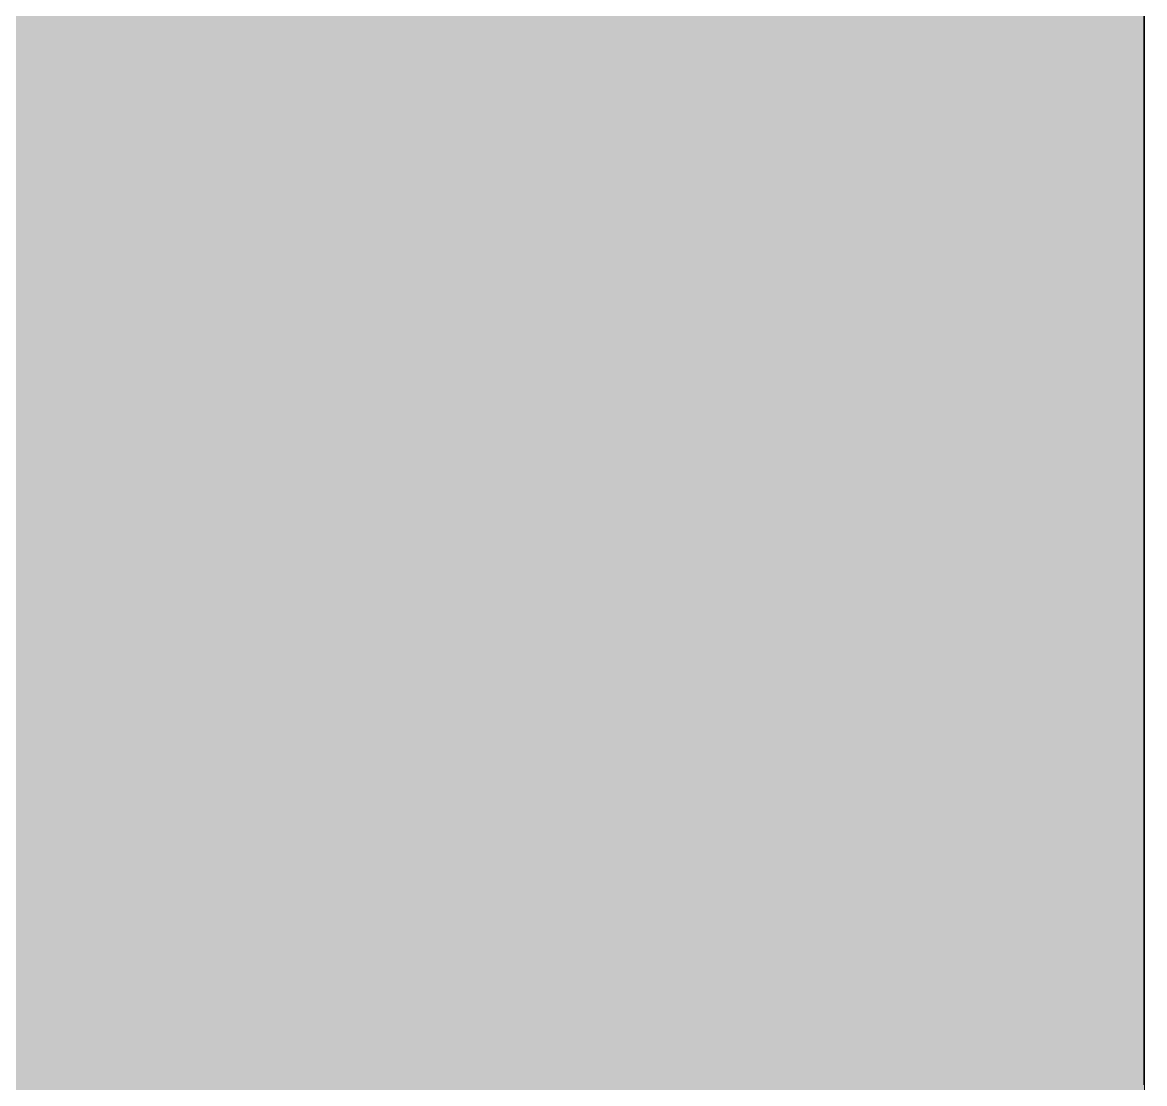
# Model space of a CAD drawing. Header units: millimetres. Extents: x -3817 to 677485, y -22715 to 103890.
# Drawn here: x -318.7 to -305.47, y -19599.58 to -19587.06 of the extents above; entities that cross this region are included whole.
import ezdxf

# ---------------------------------------------------------------- set-up
doc = ezdxf.new("R2010")
doc.units = ezdxf.units.MM
doc.layers.add('PDF _Геометрия', color=7, linetype='Continuous', true_color=0x1d1d1d)
doc.layers.add('PDF _Сплошная заливка', color=7, linetype='Continuous', true_color=0xffffff)

msp = doc.modelspace()

# ---------------------------------------------------------------- hatches: boundary and pattern name
at = {"layer": 'PDF _Сплошная заливка', "transparency": 33554559}
h = msp.add_hatch(color=256, dxfattribs=at)
h.paths.add_polyline_path([(-345.78, -19602.534), (-305.467, -19602.534), (-305.467, -19522.144), (-321.34, -19522.144), (-321.411, -19521.642), (-332.749, -19521.642), (-332.749, -19522.144), (-348.772, -19522.144), (-348.772, -19563.087), (-349.087, -19563.087), (-349.087, -19599.769), (-345.78, -19599.776), (-345.78, -19601.864)], flags=0)
h.paths.add_polyline_path([(-332.355, -19520.405), (-321.34, -19520.405), (-321.411, -19520.254), (-332.749, -19520.254), (-332.749, -19520.405), (-332.434, -19520.405)], flags=0)

# ---------------------------------------------------------------- linework, layer by layer
at = {"layer": 'PDF _Геометрия', "color": 253, "lineweight": 9, "true_color": 0xaaaaaa}
msp.add_lwpolyline([(-349.087, -19563.087), (-349.087, -19599.769), (-345.78, -19599.769), (-345.78, -19602.534), (-318.064, -19602.534), (-305.467, -19602.534), (-305.467, -19522.144), (-321.34, -19522.144), (-321.34, -19521.642)], dxfattribs=at)
at = {"layer": 'PDF _Геометрия', "color": 7, "lineweight": 9}
for points in [[(-305.474, -19586.831), (-305.474, -19588), (-305.474, -19589.045), (-305.474, -19589.275), (-305.474, -19589.488), (-305.474, -19589.691), (-305.474, -19589.886), (-305.474, -19590.079), (-305.474, -19590.273), (-305.474, -19590.474), (-305.474, -19590.685), (-305.474, -19590.911), (-305.474, -19591.156), (-305.474, -19591.425), (-305.474, -19591.665), (-305.474, -19591.893), (-305.474, -19592.112), (-305.474, -19592.324), (-305.474, -19592.531), (-305.474, -19592.73), (-305.474, -19592.92), (-305.474, -19593.113), (-305.474, -19593.319), (-305.474, -19593.55), (-305.474, -19593.816), (-305.474, -19594.063), (-305.474, -19594.308), (-305.474, -19594.55), (-305.474, -19594.792), (-305.474, -19595.035), (-305.474, -19595.078), (-305.474, -19595.049)], [(-305.474, -19587.029), (-305.474, -19587.136), (-305.474, -19587.24), (-305.474, -19587.341), (-305.474, -19587.439), (-305.474, -19587.532), (-305.474, -19587.62), (-305.474, -19587.703), (-305.474, -19587.781), (-305.474, -19587.703), (-305.474, -19587.62), (-305.474, -19587.532), (-305.474, -19587.439), (-305.474, -19587.341), (-305.474, -19587.24), (-305.474, -19587.136), (-305.474, -19587.029)], [(-305.474, -19590.954), (-305.474, -19590.811), (-305.474, -19590.694), (-305.474, -19590.606), (-305.474, -19590.515), (-305.474, -19590.436), (-305.474, -19590.369)], [(-305.474, -19591.269), (-305.474, -19591.024)], [(-305.474, -19594.981), (-305.474, -19594.981), (-305.474, -19594.981), (-305.474, -19594.981), (-305.474, -19594.982), (-305.474, -19594.982), (-305.474, -19594.982), (-305.474, -19594.982), (-305.474, -19594.982), (-305.474, -19594.982), (-305.474, -19594.983), (-305.474, -19594.983), (-305.474, -19594.983), (-305.474, -19594.983), (-305.474, -19594.983), (-305.474, -19594.983), (-305.474, -19594.984), (-305.474, -19594.984), (-305.474, -19594.984), (-305.474, -19594.984), (-305.474, -19594.984), (-305.474, -19594.984), (-305.474, -19594.985), (-305.474, -19594.985), (-305.474, -19594.985), (-305.474, -19594.985), (-305.474, -19594.985), (-305.474, -19594.985), (-305.474, -19594.986), (-305.474, -19594.986), (-305.474, -19594.986), (-305.474, -19594.986), (-305.474, -19594.986), (-305.474, -19594.986), (-305.474, -19594.987), (-305.474, -19594.987), (-305.474, -19594.987), (-305.474, -19594.987), (-305.474, -19594.987), (-305.474, -19594.988), (-305.474, -19594.988), (-305.474, -19594.988), (-305.474, -19594.988), (-305.474, -19594.988), (-305.474, -19594.988), (-305.474, -19594.989), (-305.474, -19594.989), (-305.474, -19594.989), (-305.474, -19594.989), (-305.474, -19594.989), (-305.474, -19594.99), (-305.474, -19594.99), (-305.474, -19594.99), (-305.474, -19594.99), (-305.474, -19594.99), (-305.474, -19594.99), (-305.474, -19594.991), (-305.474, -19594.991), (-305.474, -19594.991), (-305.474, -19594.991), (-305.474, -19594.991), (-305.474, -19594.991), (-305.474, -19594.992), (-305.474, -19594.992), (-305.474, -19594.992), (-305.474, -19594.992), (-305.474, -19594.992), (-305.474, -19594.993), (-305.474, -19594.993), (-305.474, -19594.993), (-305.474, -19594.993), (-305.474, -19594.993), (-305.474, -19594.993), (-305.474, -19594.994), (-305.474, -19594.994), (-305.474, -19594.994), (-305.474, -19594.994), (-305.474, -19594.994), (-305.474, -19594.995), (-305.474, -19594.995), (-305.474, -19594.995), (-305.474, -19594.995), (-305.474, -19594.995), (-305.474, -19594.995), (-305.474, -19594.996), (-305.474, -19594.996), (-305.474, -19594.996), (-305.474, -19594.996), (-305.474, -19594.996), (-305.474, -19594.997), (-305.474, -19594.997), (-305.474, -19594.997), (-305.474, -19594.997), (-305.474, -19594.997), (-305.474, -19594.998), (-305.474, -19594.937), (-305.474, -19594.882), (-305.474, -19594.718), (-305.474, -19594.56), (-305.474, -19594.405), (-305.474, -19594.253), (-305.474, -19594.101), (-305.474, -19593.948), (-305.474, -19593.791), (-305.474, -19593.668), (-305.474, -19593.543), (-305.474, -19593.415), (-305.474, -19593.286), (-305.474, -19593.155), (-305.474, -19593.022), (-305.474, -19593.023), (-305.474, -19593.025), (-305.474, -19593.026), (-305.474, -19593.027), (-305.474, -19593.028), (-305.474, -19593.029), (-305.474, -19593.03), (-305.474, -19593.031), (-305.474, -19593.032), (-305.474, -19593.033), (-305.474, -19593.034), (-305.474, -19593.035), (-305.474, -19593.036), (-305.474, -19593.037), (-305.474, -19593.039), (-305.474, -19593.04), (-305.474, -19593.041), (-305.474, -19593.042), (-305.474, -19593.043), (-305.474, -19593.044), (-305.474, -19593.045), (-305.474, -19593.046), (-305.474, -19593.047), (-305.474, -19593.048), (-305.474, -19593.049), (-305.474, -19593.05), (-305.474, -19593.051), (-305.474, -19593.053), (-305.474, -19593.054), (-305.474, -19593.055), (-305.474, -19593.056), (-305.474, -19593.057), (-305.474, -19593.058), (-305.474, -19593.059), (-305.474, -19593.06), (-305.474, -19593.061), (-305.474, -19593.062), (-305.474, -19593.063), (-305.474, -19593.064), (-305.474, -19593.065), (-305.474, -19593.067), (-305.474, -19593.068), (-305.474, -19593.069), (-305.474, -19593.07), (-305.474, -19593.071), (-305.474, -19593.072), (-305.474, -19593.073), (-305.474, -19593.074), (-305.474, -19593.075), (-305.474, -19593.076), (-305.474, -19593.077), (-305.474, -19593.078), (-305.474, -19593.079), (-305.474, -19593.08), (-305.474, -19593.082), (-305.474, -19593.083), (-305.474, -19593.084), (-305.474, -19593.085), (-305.474, -19593.086), (-305.474, -19593.087), (-305.474, -19593.088), (-305.474, -19593.089), (-305.474, -19593.09), (-305.474, -19593.091), (-305.474, -19593.092), (-305.474, -19593.093), (-305.474, -19593.094), (-305.474, -19593.096), (-305.474, -19593.097), (-305.474, -19593.098), (-305.474, -19593.099), (-305.474, -19593.1), (-305.474, -19593.101), (-305.474, -19593.102), (-305.474, -19593.103), (-305.474, -19593.104), (-305.474, -19593.105), (-305.474, -19593.106), (-305.474, -19593.107), (-305.474, -19593.108), (-305.474, -19593.109), (-305.474, -19593.111), (-305.474, -19593.112), (-305.474, -19593.113), (-305.474, -19593.114), (-305.474, -19593.115), (-305.474, -19593.116), (-305.474, -19593.117), (-305.474, -19593.118), (-305.474, -19593.119), (-305.474, -19593.12), (-305.474, -19593.121), (-305.474, -19593.122), (-305.474, -19593.123), (-305.474, -19593.124), (-305.474, -19593.126), (-305.474, -19593.127), (-305.474, -19593.128), (-305.474, -19593.129), (-305.474, -19593.13), (-305.474, -19593.131), (-305.474, -19593.132), (-305.474, -19593.133), (-305.474, -19593.134), (-305.474, -19593.135), (-305.474, -19593.136), (-305.474, -19593.137), (-305.474, -19593.138), (-305.474, -19593.139), (-305.474, -19593.141), (-305.474, -19593.142), (-305.474, -19593.143), (-305.474, -19593.144), (-305.474, -19593.145), (-305.474, -19593.146), (-305.474, -19593.147), (-305.474, -19593.148), (-305.474, -19593.149), (-305.474, -19593.15), (-305.474, -19593.151), (-305.474, -19593.152), (-305.474, -19593.153), (-305.474, -19593.154), (-305.474, -19593.155), (-305.474, -19593.157), (-305.474, -19593.158), (-305.474, -19593.159), (-305.474, -19593.16), (-305.474, -19593.161), (-305.474, -19593.162), (-305.474, -19593.163), (-305.474, -19593.164), (-305.474, -19593.165), (-305.474, -19593.166), (-305.474, -19593.167), (-305.474, -19593.168), (-305.474, -19593.169), (-305.474, -19593.17), (-305.474, -19593.171), (-305.474, -19593.173), (-305.474, -19593.174), (-305.474, -19593.175), (-305.474, -19593.176), (-305.474, -19593.177), (-305.474, -19593.178), (-305.474, -19593.179), (-305.474, -19593.18), (-305.474, -19593.181), (-305.474, -19593.182), (-305.474, -19593.183), (-305.474, -19593.184), (-305.474, -19593.185), (-305.474, -19593.186), (-305.474, -19593.187), (-305.474, -19593.189), (-305.474, -19593.19), (-305.474, -19593.191), (-305.474, -19593.192), (-305.474, -19593.193), (-305.474, -19593.194), (-305.474, -19593.195), (-305.474, -19593.196), (-305.474, -19593.197), (-305.474, -19593.198), (-305.474, -19593.199), (-305.474, -19593.2), (-305.474, -19593.201), (-305.474, -19593.202), (-305.474, -19593.203), (-305.474, -19593.205), (-305.474, -19593.206), (-305.474, -19593.207), (-305.474, -19593.208), (-305.474, -19593.209), (-305.474, -19593.21), (-305.474, -19593.211), (-305.474, -19593.212), (-305.474, -19593.213), (-305.474, -19593.214), (-305.474, -19593.215), (-305.474, -19593.216), (-305.474, -19593.217), (-305.474, -19593.218), (-305.474, -19593.219), (-305.474, -19593.221), (-305.474, -19593.222), (-305.474, -19593.223), (-305.474, -19593.224), (-305.474, -19593.225), (-305.474, -19593.226), (-305.474, -19593.227), (-305.474, -19593.228), (-305.474, -19593.229), (-305.474, -19593.23), (-305.474, -19593.231), (-305.474, -19593.232), (-305.474, -19593.233), (-305.474, -19593.234), (-305.474, -19593.235), (-305.474, -19593.236), (-305.474, -19593.238), (-305.474, -19593.239), (-305.474, -19593.24), (-305.474, -19593.241), (-305.474, -19593.242), (-305.474, -19593.243), (-305.474, -19593.244), (-305.474, -19593.245), (-305.474, -19593.246), (-305.474, -19593.247), (-305.474, -19593.248), (-305.474, -19593.249), (-305.474, -19593.25), (-305.474, -19593.251), (-305.474, -19593.252), (-305.474, -19593.254), (-305.474, -19593.255), (-305.474, -19593.256), (-305.474, -19593.257), (-305.474, -19593.258), (-305.474, -19593.259), (-305.474, -19593.26), (-305.474, -19593.261), (-305.474, -19593.262), (-305.474, -19593.263), (-305.474, -19593.264), (-305.474, -19593.265), (-305.474, -19593.266), (-305.474, -19593.267), (-305.474, -19593.268), (-305.474, -19593.269), (-305.474, -19593.27), (-305.474, -19593.271), (-305.474, -19593.273), (-305.474, -19593.274), (-305.474, -19593.275), (-305.474, -19593.276), (-305.474, -19593.277), (-305.474, -19593.278), (-305.474, -19593.279), (-305.474, -19593.28), (-305.474, -19593.281), (-305.474, -19593.282), (-305.474, -19593.283), (-305.474, -19593.284), (-305.474, -19593.285), (-305.474, -19593.286), (-305.474, -19593.287), (-305.474, -19593.288), (-305.474, -19593.29), (-305.474, -19593.291), (-305.474, -19593.292), (-305.474, -19593.293), (-305.474, -19593.294), (-305.474, -19593.295), (-305.474, -19593.296), (-305.474, -19593.297), (-305.474, -19593.298), (-305.474, -19593.299), (-305.474, -19593.3), (-305.474, -19593.301), (-305.474, -19593.302), (-305.474, -19593.303), (-305.474, -19593.304), (-305.474, -19593.305), (-305.474, -19593.306), (-305.474, -19593.308), (-305.474, -19593.309), (-305.474, -19593.31), (-305.474, -19593.311), (-305.474, -19593.312), (-305.474, -19593.313), (-305.474, -19593.314), (-305.474, -19593.315), (-305.474, -19593.316), (-305.474, -19593.317), (-305.474, -19593.318), (-305.474, -19593.319), (-305.474, -19593.32), (-305.474, -19593.321), (-305.474, -19593.322), (-305.474, -19593.323), (-305.474, -19593.324), (-305.474, -19593.325), (-305.474, -19593.327), (-305.474, -19593.328), (-305.474, -19593.329), (-305.474, -19593.33), (-305.474, -19593.331), (-305.474, -19593.332), (-305.474, -19593.333), (-305.474, -19593.334), (-305.474, -19593.335), (-305.474, -19593.336), (-305.474, -19593.337), (-305.474, -19593.338), (-305.474, -19593.339), (-305.474, -19593.34), (-305.474, -19593.341), (-305.474, -19593.342), (-305.474, -19593.343), (-305.474, -19593.344), (-305.474, -19593.345), (-305.474, -19593.347), (-305.474, -19593.348), (-305.474, -19593.349), (-305.474, -19593.35), (-305.474, -19593.351), (-305.474, -19593.352), (-305.474, -19593.353), (-305.474, -19593.354), (-305.474, -19593.355), (-305.474, -19593.356), (-305.474, -19593.357), (-305.474, -19593.358), (-305.474, -19593.359), (-305.474, -19593.36), (-305.474, -19593.361), (-305.474, -19593.362), (-305.474, -19593.363), (-305.474, -19593.364), (-305.474, -19593.365), (-305.474, -19593.367), (-305.474, -19593.368), (-305.474, -19593.369), (-305.474, -19593.37), (-305.474, -19593.371), (-305.474, -19593.372), (-305.474, -19593.373), (-305.474, -19593.374), (-305.474, -19593.375), (-305.474, -19593.376), (-305.474, -19593.377), (-305.474, -19593.378), (-305.474, -19593.379), (-305.474, -19593.38), (-305.474, -19593.381), (-305.474, -19593.382), (-305.474, -19593.383), (-305.474, -19593.384), (-305.474, -19593.385), (-305.474, -19593.386), (-305.474, -19593.387), (-305.474, -19593.389), (-305.474, -19593.39), (-305.474, -19593.391), (-305.474, -19593.392), (-305.474, -19593.393), (-305.474, -19593.394), (-305.474, -19593.395), (-305.474, -19593.396), (-305.474, -19593.397), (-305.474, -19593.398), (-305.474, -19593.399), (-305.474, -19593.4), (-305.474, -19593.401), (-305.474, -19593.402), (-305.474, -19593.403), (-305.474, -19593.404), (-305.474, -19593.405), (-305.474, -19593.406), (-305.474, -19593.407), (-305.474, -19593.408), (-305.474, -19593.409), (-305.474, -19593.411), (-305.474, -19593.412), (-305.474, -19593.413), (-305.474, -19593.414), (-305.474, -19593.415), (-305.474, -19593.416), (-305.474, -19593.417), (-305.474, -19593.418), (-305.474, -19593.419), (-305.474, -19593.42), (-305.474, -19593.421), (-305.474, -19593.422), (-305.474, -19593.423), (-305.474, -19593.424), (-305.474, -19593.425), (-305.474, -19593.426), (-305.474, -19593.427), (-305.474, -19593.428), (-305.474, -19593.429), (-305.474, -19593.43), (-305.474, -19593.431), (-305.474, -19593.432), (-305.474, -19593.433), (-305.474, -19593.435), (-305.474, -19593.436), (-305.474, -19593.437), (-305.474, -19593.438), (-305.474, -19593.439), (-305.474, -19593.44), (-305.474, -19593.441), (-305.474, -19593.442), (-305.474, -19593.443), (-305.474, -19593.444), (-305.474, -19593.445), (-305.474, -19593.446), (-305.474, -19593.447), (-305.474, -19593.448), (-305.474, -19593.449), (-305.474, -19593.45), (-305.474, -19593.451), (-305.474, -19593.452), (-305.474, -19593.453), (-305.474, -19593.454), (-305.474, -19593.455), (-305.474, -19593.456), (-305.474, -19593.457), (-305.474, -19593.458), (-305.474, -19593.46), (-305.474, -19593.461), (-305.474, -19593.462), (-305.474, -19593.463), (-305.474, -19593.464), (-305.474, -19593.465), (-305.474, -19593.466), (-305.474, -19593.467), (-305.474, -19593.468), (-305.474, -19593.469), (-305.474, -19593.47), (-305.474, -19593.471), (-305.474, -19593.472), (-305.474, -19593.473), (-305.474, -19593.474), (-305.474, -19593.475), (-305.474, -19593.476), (-305.474, -19593.477), (-305.474, -19593.478), (-305.474, -19593.479), (-305.474, -19593.48), (-305.474, -19593.481), (-305.474, -19593.482), (-305.474, -19593.483), (-305.474, -19593.484), (-305.474, -19593.485), (-305.474, -19593.486), (-305.474, -19593.487), (-305.474, -19593.488), (-305.474, -19593.49), (-305.474, -19593.491), (-305.474, -19593.492), (-305.474, -19593.493), (-305.474, -19593.494), (-305.474, -19593.495), (-305.474, -19593.496), (-305.474, -19593.497), (-305.474, -19593.498), (-305.474, -19593.499), (-305.474, -19593.5), (-305.474, -19593.501), (-305.474, -19593.502), (-305.474, -19593.503), (-305.474, -19593.504), (-305.474, -19593.505), (-305.474, -19593.506), (-305.474, -19593.507), (-305.474, -19593.508), (-305.474, -19593.509), (-305.474, -19593.51), (-305.474, -19593.511), (-305.474, -19593.512), (-305.474, -19593.513), (-305.474, -19593.514), (-305.474, -19593.515), (-305.474, -19593.516), (-305.474, -19593.517), (-305.474, -19593.519), (-305.474, -19593.52), (-305.474, -19593.521), (-305.474, -19593.522), (-305.474, -19593.523), (-305.474, -19593.524), (-305.474, -19593.525), (-305.474, -19593.526), (-305.474, -19593.527), (-305.474, -19593.528), (-305.474, -19593.529), (-305.474, -19593.53), (-305.474, -19593.531), (-305.474, -19593.532), (-305.474, -19593.533), (-305.474, -19593.534), (-305.474, -19593.535), (-305.474, -19593.536), (-305.474, -19593.537), (-305.474, -19593.538), (-305.474, -19593.539), (-305.474, -19593.54), (-305.474, -19593.541), (-305.474, -19593.542), (-305.474, -19593.543), (-305.474, -19593.544), (-305.474, -19593.545), (-305.474, -19593.546), (-305.474, -19593.547), (-305.474, -19593.548), (-305.474, -19593.549), (-305.474, -19593.55), (-305.474, -19593.551), (-305.474, -19593.553), (-305.474, -19593.554), (-305.474, -19593.555), (-305.474, -19593.556), (-305.474, -19593.557), (-305.474, -19593.558), (-305.474, -19593.559), (-305.474, -19593.56), (-305.474, -19593.561), (-305.474, -19593.562), (-305.474, -19593.563), (-305.474, -19593.564), (-305.474, -19593.565), (-305.474, -19593.566), (-305.474, -19593.567), (-305.474, -19593.568), (-305.474, -19593.569), (-305.474, -19593.57), (-305.474, -19593.571), (-305.474, -19593.572), (-305.474, -19593.573), (-305.474, -19593.574), (-305.474, -19593.575), (-305.474, -19593.576), (-305.474, -19593.577), (-305.474, -19593.578), (-305.474, -19593.579), (-305.474, -19593.58), (-305.474, -19593.581), (-305.474, -19593.582), (-305.474, -19593.583), (-305.474, -19593.584), (-305.474, -19593.585), (-305.474, -19593.586), (-305.474, -19593.587), (-305.474, -19593.588), (-305.474, -19593.589), (-305.474, -19593.59), (-305.474, -19593.591), (-305.474, -19593.592), (-305.474, -19593.593), (-305.474, -19593.594), (-305.474, -19593.595), (-305.474, -19593.596), (-305.474, -19593.598), (-305.474, -19593.599), (-305.474, -19593.6), (-305.474, -19593.601), (-305.474, -19593.602), (-305.474, -19593.603), (-305.474, -19593.604), (-305.474, -19593.605), (-305.474, -19593.606), (-305.474, -19593.607), (-305.474, -19593.608), (-305.474, -19593.609), (-305.474, -19593.61), (-305.474, -19593.611), (-305.474, -19593.612), (-305.474, -19593.613), (-305.474, -19593.614), (-305.474, -19593.615), (-305.474, -19593.616), (-305.474, -19593.617), (-305.474, -19593.618), (-305.474, -19593.619), (-305.474, -19593.62), (-305.474, -19593.621), (-305.474, -19593.622), (-305.474, -19593.623), (-305.474, -19593.624), (-305.474, -19593.625), (-305.474, -19593.626), (-305.474, -19593.627), (-305.474, -19593.628), (-305.474, -19593.629), (-305.474, -19593.63), (-305.474, -19593.631), (-305.474, -19593.632), (-305.474, -19593.633), (-305.474, -19593.634), (-305.474, -19593.635), (-305.474, -19593.636), (-305.474, -19593.637), (-305.474, -19593.638), (-305.474, -19593.639), (-305.474, -19593.64), (-305.474, -19593.641), (-305.474, -19593.642), (-305.474, -19593.643), (-305.474, -19593.644), (-305.474, -19593.645), (-305.474, -19593.646), (-305.474, -19593.647), (-305.474, -19593.648), (-305.474, -19593.649), (-305.474, -19593.65), (-305.474, -19593.651), (-305.474, -19593.652), (-305.474, -19593.653), (-305.474, -19593.654), (-305.474, -19593.655), (-305.474, -19593.656), (-305.474, -19593.657), (-305.474, -19593.658), (-305.474, -19593.659), (-305.474, -19593.66), (-305.474, -19593.661), (-305.474, -19593.662), (-305.474, -19593.663), (-305.474, -19593.664), (-305.474, -19593.665), (-305.474, -19593.666), (-305.474, -19593.667), (-305.474, -19593.668), (-305.474, -19593.669), (-305.474, -19593.671), (-305.474, -19593.671), (-305.474, -19593.672), (-305.474, -19593.673), (-305.474, -19593.674), (-305.474, -19593.676), (-305.474, -19593.677), (-305.474, -19593.678), (-305.474, -19593.679), (-305.474, -19593.679), (-305.474, -19593.681), (-305.474, -19593.682), (-305.474, -19593.683), (-305.474, -19593.684), (-305.474, -19593.685), (-305.474, -19593.686), (-305.474, -19593.687), (-305.474, -19593.688), (-305.474, -19593.689), (-305.474, -19593.69), (-305.474, -19593.691), (-305.474, -19593.692), (-305.474, -19593.693), (-305.474, -19593.694), (-305.474, -19593.695), (-305.474, -19593.696), (-305.474, -19593.697), (-305.474, -19593.698), (-305.474, -19593.699), (-305.474, -19593.7), (-305.474, -19593.701), (-305.474, -19593.702), (-305.474, -19593.703), (-305.474, -19593.704), (-305.474, -19593.705), (-305.474, -19593.706), (-305.474, -19593.707), (-305.474, -19593.708), (-305.474, -19593.709), (-305.474, -19593.71), (-305.474, -19593.711), (-305.474, -19593.712), (-305.474, -19593.713), (-305.474, -19593.714), (-305.474, -19593.715), (-305.474, -19593.716), (-305.474, -19593.717), (-305.474, -19593.718), (-305.474, -19593.719), (-305.474, -19593.72), (-305.474, -19593.721), (-305.474, -19593.722), (-305.474, -19593.723), (-305.474, -19593.724), (-305.474, -19593.725), (-305.474, -19593.726), (-305.474, -19593.727), (-305.474, -19593.728), (-305.474, -19593.729), (-305.474, -19593.73), (-305.474, -19593.731), (-305.474, -19593.732), (-305.474, -19593.733), (-305.474, -19593.734), (-305.474, -19593.735), (-305.474, -19593.736), (-305.474, -19593.737), (-305.474, -19593.738), (-305.474, -19593.739), (-305.474, -19593.74), (-305.474, -19593.741), (-305.474, -19593.742), (-305.474, -19593.743), (-305.474, -19593.743), (-305.474, -19593.745), (-305.474, -19593.746), (-305.474, -19593.747), (-305.474, -19593.747), (-305.474, -19593.748), (-305.474, -19593.75), (-305.474, -19593.75), (-305.474, -19593.751), (-305.474, -19593.752), (-305.474, -19593.753), (-305.474, -19593.754), (-305.474, -19593.755), (-305.474, -19593.756), (-305.474, -19593.757), (-305.474, -19593.758), (-305.474, -19593.759), (-305.474, -19593.76), (-305.474, -19593.761), (-305.474, -19593.762), (-305.474, -19593.763), (-305.474, -19593.764), (-305.474, -19593.765), (-305.474, -19593.766), (-305.474, -19593.767), (-305.474, -19593.768), (-305.474, -19593.769), (-305.474, -19593.77), (-305.474, -19593.771), (-305.474, -19593.772), (-305.474, -19593.773), (-305.474, -19593.774), (-305.474, -19593.775), (-305.474, -19593.776), (-305.474, -19593.777), (-305.474, -19593.778), (-305.474, -19593.779), (-305.474, -19593.78), (-305.474, -19593.781), (-305.474, -19593.782), (-305.474, -19593.783), (-305.474, -19593.784), (-305.474, -19593.785), (-305.474, -19593.786), (-305.474, -19593.787), (-305.474, -19593.788), (-305.474, -19593.789), (-305.474, -19593.79), (-305.474, -19593.791), (-305.474, -19593.948), (-305.474, -19594.101), (-305.474, -19594.253), (-305.474, -19594.405), (-305.474, -19594.56), (-305.474, -19594.718), (-305.474, -19594.882)], [(-305.474, -19593.691), (-305.474, -19593.666), (-305.474, -19593.657), (-305.474, -19593.687)], [(-305.474, -19594.459), (-305.474, -19594.328), (-305.474, -19594.203), (-305.474, -19594.085), (-305.474, -19593.979), (-305.474, -19593.888), (-305.474, -19593.813), (-305.474, -19593.759), (-305.474, -19593.758), (-305.474, -19593.758), (-305.474, -19593.758), (-305.474, -19593.758), (-305.474, -19593.757), (-305.474, -19593.757), (-305.474, -19593.757), (-305.474, -19593.757), (-305.474, -19593.757), (-305.474, -19593.756), (-305.474, -19593.756), (-305.474, -19593.756), (-305.474, -19593.756), (-305.474, -19593.756), (-305.474, -19593.755), (-305.474, -19593.755), (-305.474, -19593.755), (-305.474, -19593.755), (-305.474, -19593.754), (-305.474, -19593.754), (-305.474, -19593.754), (-305.474, -19593.754), (-305.474, -19593.754), (-305.474, -19593.753), (-305.474, -19593.753), (-305.474, -19593.753), (-305.474, -19593.753), (-305.474, -19593.752), (-305.474, -19593.752), (-305.474, -19593.752), (-305.474, -19593.752), (-305.474, -19593.752), (-305.474, -19593.751), (-305.474, -19593.751), (-305.474, -19593.751), (-305.474, -19593.751), (-305.474, -19593.751), (-305.474, -19593.75), (-305.474, -19593.75), (-305.474, -19593.75), (-305.474, -19593.75), (-305.474, -19593.75), (-305.474, -19593.75), (-305.474, -19593.749), (-305.474, -19593.749), (-305.474, -19593.749), (-305.474, -19593.749), (-305.474, -19593.748), (-305.474, -19593.748), (-305.474, -19593.748), (-305.474, -19593.748), (-305.474, -19593.748), (-305.474, -19593.748), (-305.474, -19593.747), (-305.474, -19593.747), (-305.474, -19593.747), (-305.474, -19593.747), (-305.474, -19593.747), (-305.474, -19593.746), (-305.474, -19593.746), (-305.474, -19593.746), (-305.474, -19593.746), (-305.474, -19593.746), (-305.474, -19593.746), (-305.474, -19593.745), (-305.474, -19593.745), (-305.474, -19593.745), (-305.474, -19593.745), (-305.474, -19593.745), (-305.474, -19593.745), (-305.474, -19593.744), (-305.474, -19593.744), (-305.474, -19593.744), (-305.474, -19593.744), (-305.474, -19593.744), (-305.474, -19593.743), (-305.474, -19593.743), (-305.474, -19593.743), (-305.474, -19593.743), (-305.474, -19593.743)], [(-305.474, -19599.591), (-305.474, -19599.441), (-305.474, -19599.3), (-305.474, -19599.172), (-305.474, -19599.056), (-305.474, -19598.955), (-305.474, -19598.869), (-305.474, -19598.801), (-305.474, -19598.801), (-305.474, -19598.801), (-305.474, -19598.8), (-305.474, -19598.8), (-305.474, -19598.799), (-305.474, -19598.799), (-305.474, -19598.798), (-305.474, -19598.798), (-305.474, -19598.798), (-305.474, -19598.797), (-305.474, -19598.797), (-305.474, -19598.796), (-305.474, -19598.796), (-305.474, -19598.795), (-305.474, -19598.795), (-305.474, -19598.794), (-305.474, -19598.794), (-305.474, -19598.793), (-305.474, -19598.793), (-305.474, -19598.792), (-305.474, -19598.792), (-305.474, -19598.791), (-305.474, -19598.791), (-305.474, -19598.79), (-305.474, -19598.789), (-305.474, -19598.789), (-305.474, -19598.788), (-305.474, -19598.788), (-305.474, -19598.787), (-305.474, -19598.787), (-305.474, -19598.786), (-305.474, -19598.785), (-305.474, -19598.785), (-305.474, -19598.784), (-305.474, -19598.784), (-305.474, -19598.783), (-305.474, -19598.782), (-305.474, -19598.782), (-305.474, -19598.781), (-305.474, -19598.78), (-305.474, -19598.78), (-305.474, -19598.779), (-305.474, -19598.778), (-305.474, -19598.778), (-305.474, -19598.777), (-305.474, -19598.776), (-305.474, -19598.776), (-305.474, -19598.775), (-305.474, -19598.774), (-305.474, -19598.773), (-305.474, -19598.773), (-305.474, -19598.772), (-305.474, -19598.771), (-305.474, -19598.77), (-305.474, -19598.77), (-305.474, -19598.769), (-305.474, -19598.768), (-305.474, -19598.767), (-305.474, -19598.767), (-305.474, -19598.766), (-305.474, -19598.765), (-305.474, -19598.764), (-305.474, -19598.763), (-305.474, -19598.763), (-305.474, -19598.762), (-305.474, -19598.761), (-305.474, -19598.76), (-305.474, -19598.759), (-305.474, -19598.759), (-305.474, -19598.758), (-305.474, -19598.757), (-305.474, -19598.756), (-305.474, -19598.755), (-305.474, -19598.754), (-305.474, -19598.753), (-305.474, -19598.753), (-305.474, -19598.752), (-305.474, -19598.751), (-305.474, -19598.75), (-305.474, -19598.749), (-305.474, -19598.748), (-305.474, -19598.747), (-305.474, -19598.746), (-305.474, -19598.745), (-305.474, -19598.744), (-305.474, -19598.744), (-305.474, -19598.743), (-305.474, -19598.742), (-305.474, -19598.741), (-305.474, -19598.74), (-305.474, -19598.739), (-305.474, -19598.738), (-305.474, -19598.737), (-305.474, -19598.736), (-305.474, -19598.735), (-305.474, -19598.734), (-305.474, -19598.733), (-305.474, -19598.732), (-305.474, -19598.731), (-305.474, -19598.73), (-305.474, -19598.729), (-305.474, -19598.728), (-305.474, -19598.727), (-305.474, -19598.726), (-305.474, -19598.725), (-305.474, -19598.724), (-305.474, -19598.723), (-305.474, -19598.722), (-305.474, -19598.721), (-305.474, -19598.719), (-305.474, -19598.718), (-305.474, -19598.717), (-305.474, -19598.716), (-305.474, -19598.715), (-305.474, -19598.714), (-305.474, -19598.713), (-305.474, -19598.712), (-305.474, -19598.711), (-305.474, -19598.71), (-305.474, -19598.709), (-305.474, -19598.708), (-305.474, -19598.706), (-305.474, -19598.705), (-305.474, -19598.704), (-305.474, -19598.703), (-305.474, -19598.702), (-305.474, -19598.701), (-305.474, -19598.7), (-305.474, -19598.698), (-305.474, -19598.697), (-305.474, -19598.696), (-305.474, -19598.695), (-305.474, -19598.694), (-305.474, -19598.693), (-305.474, -19598.691), (-305.474, -19598.69), (-305.474, -19598.689), (-305.474, -19598.688), (-305.474, -19598.686), (-305.474, -19598.685), (-305.474, -19598.684), (-305.474, -19598.683), (-305.474, -19598.682), (-305.474, -19598.68), (-305.474, -19598.679), (-305.474, -19598.678), (-305.474, -19598.677), (-305.474, -19598.675), (-305.474, -19598.674), (-305.474, -19598.673), (-305.474, -19598.672), (-305.474, -19598.67), (-305.474, -19598.669), (-305.474, -19598.668), (-305.474, -19598.667), (-305.474, -19598.665), (-305.474, -19598.664), (-305.474, -19598.663), (-305.474, -19598.661), (-305.474, -19598.66), (-305.474, -19598.659), (-305.474, -19598.657), (-305.474, -19598.656), (-305.474, -19598.655), (-305.474, -19598.654), (-305.474, -19598.652), (-305.474, -19598.651), (-305.474, -19598.65), (-305.474, -19598.648), (-305.474, -19598.647), (-305.474, -19598.645), (-305.474, -19598.644), (-305.474, -19598.643), (-305.474, -19598.641), (-305.474, -19598.64), (-305.474, -19598.639), (-305.474, -19598.637), (-305.474, -19598.636), (-305.474, -19598.635), (-305.474, -19598.633), (-305.474, -19598.632), (-305.474, -19598.63), (-305.474, -19598.629), (-305.474, -19598.628), (-305.474, -19598.626), (-305.474, -19598.625), (-305.474, -19598.623), (-305.474, -19598.622), (-305.474, -19598.62), (-305.474, -19598.619), (-305.474, -19598.618), (-305.474, -19598.616), (-305.474, -19598.615), (-305.474, -19598.613), (-305.474, -19598.612), (-305.474, -19598.61), (-305.474, -19598.609), (-305.474, -19598.607), (-305.474, -19598.606), (-305.474, -19598.605), (-305.474, -19598.603), (-305.474, -19598.602), (-305.474, -19598.6), (-305.474, -19598.599), (-305.474, -19598.597), (-305.474, -19598.596), (-305.474, -19598.594), (-305.474, -19598.593), (-305.474, -19598.591), (-305.474, -19598.59), (-305.474, -19598.588), (-305.474, -19598.587), (-305.474, -19598.585), (-305.474, -19598.584), (-305.474, -19598.582), (-305.474, -19598.581), (-305.474, -19598.579), (-305.474, -19598.578), (-305.474, -19598.576), (-305.474, -19598.574), (-305.474, -19598.573), (-305.474, -19598.571), (-305.474, -19598.57), (-305.474, -19598.568), (-305.474, -19598.567), (-305.474, -19598.565), (-305.474, -19598.564), (-305.474, -19598.562), (-305.474, -19598.56), (-305.474, -19598.559), (-305.474, -19598.557), (-305.474, -19598.556), (-305.474, -19598.554), (-305.474, -19598.553), (-305.474, -19598.551), (-305.474, -19598.549), (-305.474, -19598.548), (-305.474, -19598.546), (-305.474, -19598.545), (-305.474, -19598.543), (-305.474, -19598.541), (-305.474, -19598.54), (-305.474, -19598.538), (-305.474, -19598.537), (-305.474, -19598.535), (-305.474, -19598.533), (-305.474, -19598.532), (-305.474, -19598.53), (-305.474, -19598.528), (-305.474, -19598.527), (-305.474, -19598.525), (-305.474, -19598.523), (-305.474, -19598.522), (-305.474, -19598.52), (-305.474, -19598.519), (-305.474, -19598.517), (-305.474, -19598.515), (-305.474, -19598.514), (-305.474, -19598.512), (-305.474, -19598.51), (-305.474, -19598.509), (-305.474, -19598.507), (-305.474, -19598.505), (-305.474, -19598.504), (-305.474, -19598.502), (-305.474, -19598.5), (-305.474, -19598.499), (-305.474, -19598.497), (-305.474, -19598.495), (-305.474, -19598.493), (-305.474, -19598.492), (-305.474, -19598.49), (-305.474, -19598.488), (-305.474, -19598.487), (-305.474, -19598.485), (-305.474, -19598.483), (-305.474, -19598.482), (-305.474, -19598.48), (-305.474, -19598.478), (-305.474, -19598.476), (-305.474, -19598.475), (-305.474, -19598.473), (-305.474, -19598.471), (-305.474, -19598.469), (-305.474, -19598.468), (-305.474, -19598.466), (-305.474, -19598.464), (-305.474, -19598.463), (-305.474, -19598.461), (-305.474, -19598.459), (-305.474, -19598.457), (-305.474, -19598.456), (-305.474, -19598.454), (-305.474, -19598.452), (-305.474, -19598.45), (-305.474, -19598.449), (-305.474, -19598.447), (-305.474, -19598.445), (-305.474, -19598.443), (-305.474, -19598.442), (-305.474, -19598.44), (-305.474, -19598.438), (-305.474, -19598.436), (-305.474, -19598.434), (-305.474, -19598.433), (-305.474, -19598.431), (-305.474, -19598.429), (-305.474, -19598.427), (-305.474, -19598.426), (-305.474, -19598.424), (-305.474, -19598.422), (-305.474, -19598.42), (-305.474, -19598.418), (-305.474, -19598.417), (-305.474, -19598.415), (-305.474, -19598.413), (-305.474, -19598.411), (-305.474, -19598.409), (-305.474, -19598.408), (-305.474, -19598.406), (-305.474, -19598.404), (-305.474, -19598.402), (-305.474, -19598.4), (-305.474, -19598.399), (-305.474, -19598.397), (-305.474, -19598.395), (-305.474, -19598.393), (-305.474, -19598.391), (-305.474, -19598.39), (-305.474, -19598.388), (-305.474, -19598.386), (-305.474, -19598.384), (-305.474, -19598.382), (-305.474, -19598.38), (-305.474, -19598.379), (-305.474, -19598.377), (-305.474, -19598.375), (-305.474, -19598.373), (-305.474, -19598.371), (-305.474, -19598.369), (-305.474, -19598.367), (-305.474, -19598.366), (-305.474, -19598.364), (-305.474, -19598.362), (-305.474, -19598.36), (-305.474, -19598.358), (-305.474, -19598.356), (-305.474, -19598.355), (-305.474, -19598.353), (-305.474, -19598.351), (-305.474, -19598.349), (-305.474, -19598.347), (-305.474, -19598.345), (-305.474, -19598.344), (-305.474, -19598.342), (-305.474, -19598.34), (-305.474, -19598.338), (-305.474, -19598.336), (-305.474, -19598.334), (-305.474, -19598.332), (-305.474, -19598.33), (-305.474, -19598.329), (-305.474, -19598.327), (-305.474, -19598.325), (-305.474, -19598.323), (-305.474, -19598.321), (-305.474, -19598.319), (-305.474, -19598.317), (-305.474, -19598.315), (-305.474, -19598.314), (-305.474, -19598.312), (-305.474, -19598.31), (-305.474, -19598.308), (-305.474, -19598.306), (-305.474, -19598.304), (-305.474, -19598.302), (-305.474, -19598.3), (-305.474, -19598.298), (-305.474, -19598.297), (-305.474, -19598.295), (-305.474, -19598.293), (-305.474, -19598.291), (-305.474, -19598.289), (-305.474, -19598.287), (-305.474, -19598.285), (-305.474, -19598.283), (-305.474, -19598.282), (-305.474, -19598.28), (-305.474, -19598.278), (-305.474, -19598.276), (-305.474, -19598.274), (-305.474, -19598.272), (-305.474, -19598.27), (-305.474, -19598.268), (-305.474, -19598.266), (-305.474, -19598.265), (-305.474, -19598.263), (-305.474, -19598.261), (-305.474, -19598.259), (-305.474, -19598.257), (-305.474, -19598.255), (-305.474, -19598.253), (-305.474, -19598.251), (-305.474, -19598.249), (-305.474, -19598.247), (-305.474, -19598.245), (-305.474, -19598.244), (-305.474, -19598.242), (-305.474, -19598.24), (-305.474, -19598.238), (-305.474, -19598.236), (-305.474, -19598.234), (-305.474, -19598.232), (-305.474, -19598.23), (-305.474, -19598.228), (-305.474, -19598.226), (-305.474, -19598.224), (-305.474, -19598.223), (-305.474, -19598.221), (-305.474, -19598.219), (-305.474, -19598.217), (-305.474, -19598.215), (-305.474, -19598.213), (-305.474, -19598.211), (-305.474, -19598.209), (-305.474, -19598.207), (-305.474, -19598.205), (-305.474, -19598.203), (-305.474, -19598.202), (-305.474, -19598.2), (-305.474, -19598.198), (-305.474, -19598.196), (-305.474, -19598.194), (-305.474, -19598.192), (-305.474, -19598.19), (-305.474, -19598.188), (-305.474, -19598.186), (-305.474, -19598.184), (-305.474, -19598.182), (-305.474, -19598.18), (-305.474, -19598.179), (-305.474, -19598.177), (-305.474, -19598.175), (-305.474, -19598.173), (-305.474, -19598.171), (-305.474, -19598.169), (-305.474, -19598.167), (-305.474, -19598.165), (-305.474, -19598.163), (-305.474, -19598.161), (-305.474, -19598.159), (-305.474, -19598.158), (-305.474, -19598.156), (-305.474, -19598.154), (-305.474, -19598.152), (-305.474, -19598.15), (-305.474, -19598.148), (-305.474, -19598.146), (-305.474, -19598.144), (-305.474, -19598.142), (-305.474, -19598.14), (-305.474, -19598.139), (-305.474, -19598.137), (-305.474, -19598.135), (-305.474, -19598.133), (-305.474, -19598.131), (-305.474, -19598.129), (-305.474, -19598.127), (-305.474, -19598.125), (-305.474, -19598.123), (-305.474, -19598.121), (-305.474, -19598.119), (-305.474, -19598.118), (-305.474, -19598.116), (-305.474, -19598.114), (-305.474, -19598.112), (-305.474, -19598.11), (-305.474, -19598.108), (-305.474, -19598.106), (-305.474, -19598.104), (-305.474, -19598.102), (-305.474, -19598.101), (-305.474, -19598.099), (-305.474, -19598.097), (-305.474, -19598.095), (-305.474, -19598.093), (-305.474, -19598.091), (-305.474, -19598.089), (-305.474, -19598.087), (-305.474, -19598.085), (-305.474, -19598.084), (-305.474, -19598.082), (-305.474, -19598.08), (-305.474, -19598.078), (-305.474, -19598.076), (-305.474, -19598.074), (-305.474, -19598.072), (-305.474, -19598.07), (-305.474, -19598.068), (-305.474, -19598.067), (-305.474, -19598.065), (-305.474, -19598.063), (-305.474, -19598.061), (-305.474, -19598.059), (-305.474, -19598.057), (-305.474, -19598.055), (-305.474, -19598.053), (-305.474, -19598.052), (-305.474, -19598.05), (-305.474, -19598.048), (-305.474, -19598.046), (-305.474, -19598.044), (-305.474, -19598.042), (-305.474, -19598.04), (-305.474, -19598.039), (-305.474, -19598.037), (-305.474, -19598.035), (-305.474, -19598.033), (-305.474, -19598.031), (-305.474, -19598.029), (-305.474, -19598.027), (-305.474, -19598.026), (-305.474, -19598.024), (-305.474, -19598.022), (-305.474, -19598.02), (-305.474, -19598.018), (-305.474, -19598.016), (-305.474, -19598.014), (-305.474, -19598.013), (-305.474, -19598.011), (-305.474, -19598.009), (-305.474, -19598.007), (-305.474, -19598.005), (-305.474, -19598.003), (-305.474, -19598.002), (-305.474, -19598), (-305.474, -19597.998), (-305.474, -19597.996), (-305.474, -19597.994), (-305.474, -19597.992), (-305.474, -19597.991), (-305.474, -19597.989), (-305.474, -19597.987), (-305.474, -19597.985), (-305.474, -19597.983), (-305.474, -19597.982), (-305.474, -19597.98), (-305.474, -19597.978), (-305.474, -19597.976), (-305.474, -19597.974), (-305.474, -19597.973), (-305.474, -19597.971), (-305.474, -19597.969), (-305.474, -19597.967), (-305.474, -19597.965), (-305.474, -19597.964), (-305.474, -19597.962), (-305.474, -19597.96), (-305.474, -19597.958), (-305.474, -19597.956), (-305.474, -19597.955), (-305.474, -19597.953), (-305.474, -19597.951), (-305.474, -19597.949), (-305.474, -19597.947), (-305.474, -19597.946), (-305.474, -19597.944), (-305.474, -19597.942), (-305.474, -19597.94), (-305.474, -19597.939), (-305.474, -19597.937), (-305.474, -19597.935), (-305.474, -19597.933), (-305.474, -19597.932), (-305.474, -19597.93), (-305.474, -19597.928), (-305.474, -19597.926), (-305.474, -19597.925), (-305.474, -19597.923), (-305.474, -19597.921), (-305.474, -19597.919), (-305.474, -19597.918), (-305.474, -19597.916), (-305.474, -19597.914), (-305.474, -19597.912), (-305.474, -19597.911), (-305.474, -19597.909), (-305.474, -19597.907), (-305.474, -19597.905), (-305.474, -19597.904), (-305.474, -19597.902), (-305.474, -19597.9), (-305.474, -19597.899), (-305.474, -19597.897), (-305.474, -19597.895), (-305.474, -19597.893), (-305.474, -19597.892), (-305.474, -19597.89), (-305.474, -19597.888), (-305.474, -19597.887), (-305.474, -19597.885), (-305.474, -19597.883), (-305.474, -19597.882), (-305.474, -19597.88), (-305.474, -19597.878), (-305.474, -19597.877), (-305.474, -19597.875), (-305.474, -19597.873), (-305.474, -19597.872), (-305.474, -19597.87), (-305.474, -19597.868), (-305.474, -19597.867), (-305.474, -19597.865), (-305.474, -19597.863), (-305.474, -19597.862), (-305.474, -19597.86), (-305.474, -19597.858), (-305.474, -19597.857), (-305.474, -19597.855), (-305.474, -19597.853), (-305.474, -19597.852), (-305.474, -19597.85), (-305.474, -19597.849), (-305.474, -19597.847), (-305.474, -19597.845), (-305.474, -19597.844), (-305.474, -19597.842), (-305.474, -19597.84), (-305.474, -19597.839), (-305.474, -19597.837), (-305.474, -19597.836), (-305.474, -19597.834), (-305.474, -19597.832), (-305.474, -19597.831), (-305.474, -19597.829), (-305.474, -19597.828), (-305.474, -19597.826), (-305.474, -19597.824), (-305.474, -19597.823), (-305.474, -19597.821), (-305.474, -19597.82), (-305.474, -19597.818), (-305.474, -19597.817), (-305.474, -19597.815), (-305.474, -19597.813), (-305.474, -19597.812), (-305.474, -19597.81), (-305.474, -19597.809), (-305.474, -19597.807), (-305.474, -19597.806), (-305.474, -19597.804), (-305.474, -19597.803), (-305.474, -19597.801), (-305.474, -19597.8), (-305.474, -19597.798), (-305.474, -19597.796), (-305.474, -19597.795), (-305.474, -19597.794), (-305.474, -19597.792), (-305.474, -19597.79), (-305.474, -19597.789), (-305.474, -19597.787), (-305.474, -19597.786), (-305.474, -19597.784), (-305.474, -19597.783), (-305.474, -19597.781), (-305.474, -19597.78), (-305.474, -19597.779), (-305.474, -19597.777), (-305.474, -19597.776), (-305.474, -19597.774), (-305.474, -19597.773), (-305.474, -19597.771), (-305.474, -19597.77), (-305.474, -19597.768), (-305.474, -19597.767), (-305.474, -19597.765), (-305.474, -19597.764), (-305.474, -19597.763), (-305.474, -19597.761), (-305.474, -19597.76), (-305.474, -19597.758), (-305.474, -19597.757), (-305.474, -19597.755), (-305.474, -19597.754), (-305.474, -19597.753), (-305.474, -19597.751), (-305.474, -19597.75), (-305.474, -19597.748), (-305.474, -19597.747), (-305.474, -19597.746), (-305.474, -19597.744), (-305.474, -19597.743), (-305.474, -19597.741), (-305.474, -19597.74), (-305.474, -19597.739), (-305.474, -19597.737), (-305.474, -19597.736), (-305.474, -19597.735), (-305.474, -19597.733), (-305.474, -19597.732), (-305.474, -19597.731), (-305.474, -19597.729), (-305.474, -19597.728), (-305.474, -19597.727), (-305.474, -19597.725), (-305.474, -19597.724), (-305.474, -19597.723), (-305.474, -19597.721), (-305.474, -19597.72), (-305.474, -19597.719), (-305.474, -19597.717), (-305.474, -19597.716), (-305.474, -19597.715), (-305.474, -19597.714), (-305.474, -19597.712), (-305.474, -19597.711), (-305.474, -19597.71), (-305.474, -19597.708), (-305.474, -19597.707), (-305.474, -19597.706), (-305.474, -19597.705), (-305.474, -19597.703), (-305.474, -19597.702), (-305.474, -19597.701), (-305.474, -19597.7), (-305.474, -19597.698), (-305.474, -19597.697), (-305.474, -19597.696), (-305.474, -19597.695), (-305.474, -19597.694), (-305.474, -19597.692), (-305.474, -19597.691), (-305.474, -19597.69), (-305.474, -19597.689), (-305.474, -19597.688), (-305.474, -19597.686), (-305.474, -19597.685), (-305.474, -19597.684), (-305.474, -19597.683), (-305.474, -19597.682), (-305.474, -19597.681), (-305.474, -19597.679), (-305.474, -19597.678), (-305.474, -19597.677), (-305.474, -19597.676), (-305.474, -19597.675), (-305.474, -19597.674), (-305.474, -19597.673), (-305.474, -19597.672), (-305.474, -19597.67), (-305.474, -19597.669), (-305.474, -19597.668), (-305.474, -19597.667), (-305.474, -19597.666), (-305.474, -19597.665), (-305.474, -19597.664), (-305.474, -19597.663), (-305.474, -19597.662), (-305.474, -19597.661), (-305.474, -19597.66), (-305.474, -19597.659), (-305.474, -19597.657), (-305.474, -19597.656), (-305.474, -19597.655), (-305.474, -19597.654), (-305.474, -19597.653), (-305.474, -19597.652), (-305.474, -19597.651), (-305.474, -19597.65), (-305.474, -19597.649), (-305.474, -19597.648), (-305.474, -19597.647), (-305.474, -19597.646), (-305.474, -19597.645), (-305.474, -19597.644), (-305.474, -19597.643), (-305.474, -19597.642), (-305.474, -19597.641), (-305.474, -19597.64), (-305.474, -19597.639), (-305.474, -19597.639), (-305.474, -19597.638), (-305.474, -19597.637), (-305.474, -19597.636), (-305.474, -19597.635), (-305.474, -19597.634), (-305.474, -19597.633), (-305.474, -19597.632), (-305.474, -19597.631), (-305.474, -19597.63), (-305.474, -19597.629), (-305.474, -19597.628), (-305.474, -19597.628), (-305.474, -19597.627), (-305.474, -19597.626), (-305.474, -19597.625), (-305.474, -19597.624), (-305.474, -19597.623), (-305.474, -19597.622), (-305.474, -19597.622), (-305.474, -19597.621), (-305.474, -19597.62), (-305.474, -19597.619), (-305.474, -19597.618), (-305.474, -19597.618), (-305.474, -19597.617), (-305.474, -19597.616), (-305.474, -19597.615), (-305.474, -19597.614), (-305.474, -19597.614), (-305.474, -19597.613), (-305.474, -19597.612), (-305.474, -19597.611), (-305.474, -19597.61), (-305.474, -19597.61), (-305.474, -19597.609), (-305.474, -19597.608), (-305.474, -19597.608), (-305.474, -19597.607), (-305.474, -19597.606), (-305.474, -19597.605), (-305.474, -19597.605), (-305.474, -19597.604), (-305.474, -19597.603), (-305.474, -19597.603), (-305.474, -19597.602), (-305.474, -19597.601), (-305.474, -19597.601), (-305.474, -19597.6), (-305.474, -19597.599), (-305.474, -19597.599), (-305.474, -19597.598), (-305.474, -19597.597), (-305.474, -19597.597), (-305.474, -19597.596), (-305.474, -19597.595), (-305.474, -19597.595), (-305.474, -19597.594), (-305.474, -19597.594), (-305.474, -19597.593), (-305.474, -19597.592), (-305.474, -19597.592), (-305.474, -19597.591), (-305.474, -19597.591), (-305.474, -19597.59), (-305.474, -19597.59), (-305.474, -19597.589), (-305.474, -19597.589), (-305.474, -19597.588), (-305.474, -19597.587), (-305.474, -19597.587), (-305.474, -19597.586), (-305.474, -19597.586), (-305.474, -19597.585), (-305.474, -19597.585), (-305.474, -19597.584), (-305.474, -19597.584), (-305.474, -19597.583), (-305.474, -19597.583), (-305.474, -19597.583), (-305.474, -19597.582), (-305.474, -19597.582), (-305.474, -19597.581), (-305.474, -19597.581), (-305.474, -19597.58), (-305.474, -19597.58), (-305.474, -19597.58), (-305.474, -19597.579), (-305.474, -19597.579), (-305.474, -19597.578), (-305.474, -19597.578), (-305.474, -19597.578), (-305.474, -19597.577), (-305.474, -19597.577), (-305.474, -19597.576), (-305.474, -19597.576), (-305.474, -19597.576), (-305.474, -19597.575), (-305.474, -19597.575), (-305.474, -19597.575), (-305.474, -19597.575), (-305.474, -19597.574), (-305.474, -19597.574), (-305.474, -19597.574), (-305.474, -19596.566), (-305.474, -19596.392), (-305.474, -19594.903), (-305.474, -19596.392), (-305.474, -19596.566), (-305.474, -19597.574), (-305.474, -19597.574), (-305.474, -19597.575), (-305.474, -19597.575), (-305.474, -19597.576), (-305.474, -19597.576), (-305.474, -19597.577), (-305.474, -19597.578), (-305.474, -19597.578), (-305.474, -19597.579), (-305.474, -19597.579), (-305.474, -19597.58), (-305.474, -19597.58), (-305.474, -19597.581), (-305.474, -19597.582), (-305.474, -19597.582), (-305.474, -19597.583), (-305.474, -19597.583), (-305.474, -19597.584), (-305.474, -19597.584), (-305.474, -19597.585), (-305.474, -19597.586), (-305.474, -19597.586), (-305.474, -19597.587), (-305.474, -19597.587), (-305.474, -19597.588), (-305.474, -19597.589), (-305.474, -19597.589), (-305.474, -19597.59), (-305.474, -19597.59), (-305.474, -19597.591), (-305.474, -19597.592), (-305.474, -19597.592), (-305.474, -19597.593), (-305.474, -19597.594), (-305.474, -19597.594), (-305.474, -19597.595), (-305.474, -19597.595), (-305.474, -19597.596), (-305.474, -19597.597), (-305.474, -19597.597), (-305.474, -19597.598), (-305.474, -19597.599), (-305.474, -19597.599), (-305.474, -19597.6), (-305.474, -19597.601), (-305.474, -19597.601), (-305.474, -19597.602), (-305.474, -19597.603), (-305.474, -19597.603), (-305.474, -19597.604), (-305.474, -19597.605), (-305.474, -19597.605), (-305.474, -19597.606), (-305.474, -19597.607), (-305.474, -19597.607), (-305.474, -19597.608), (-305.474, -19597.609), (-305.474, -19597.609), (-305.474, -19597.61), (-305.474, -19597.611), (-305.474, -19597.611), (-305.474, -19597.612), (-305.474, -19597.613), (-305.474, -19597.613), (-305.474, -19597.614), (-305.474, -19597.615), (-305.474, -19597.615), (-305.474, -19597.616), (-305.474, -19597.617), (-305.474, -19597.618), (-305.474, -19597.618), (-305.474, -19597.619), (-305.474, -19597.62), (-305.474, -19597.62), (-305.474, -19597.621), (-305.474, -19597.622), (-305.474, -19597.623), (-305.474, -19597.623), (-305.474, -19597.624), (-305.474, -19597.625), (-305.474, -19597.625), (-305.474, -19597.626), (-305.474, -19597.627), (-305.474, -19597.628), (-305.474, -19597.628), (-305.474, -19597.629), (-305.474, -19597.63), (-305.474, -19597.631), (-305.474, -19597.631), (-305.474, -19597.632), (-305.474, -19597.633), (-305.474, -19597.634), (-305.474, -19597.634), (-305.474, -19597.635), (-305.474, -19597.636), (-305.474, -19597.637), (-305.474, -19597.637)], [(-305.474, -19595.064), (-305.474, -19595.064), (-305.474, -19595.064), (-305.474, -19595.063), (-305.474, -19595.063), (-305.474, -19595.063), (-305.474, -19595.063), (-305.474, -19595.063), (-305.474, -19595.062), (-305.474, -19595.062), (-305.474, -19595.062), (-305.474, -19595.062), (-305.474, -19595.062), (-305.474, -19595.062), (-305.474, -19595.061), (-305.474, -19595.061), (-305.474, -19595.061), (-305.474, -19595.061), (-305.474, -19595.061), (-305.474, -19595.06), (-305.474, -19595.06), (-305.474, -19595.06), (-305.474, -19595.06), (-305.474, -19595.06), (-305.474, -19595.06), (-305.474, -19595.059), (-305.474, -19595.059), (-305.474, -19595.059), (-305.474, -19595.059), (-305.474, -19595.059), (-305.474, -19595.058), (-305.474, -19595.058), (-305.474, -19595.058), (-305.474, -19595.058), (-305.474, -19595.058), (-305.474, -19595.057), (-305.474, -19595.057), (-305.474, -19595.057), (-305.474, -19595.057), (-305.474, -19595.057), (-305.474, -19595.056), (-305.474, -19595.056), (-305.474, -19595.056), (-305.474, -19595.056), (-305.474, -19595.055), (-305.474, -19595.055), (-305.474, -19595.055), (-305.474, -19595.055), (-305.474, -19595.055), (-305.474, -19595.054), (-305.474, -19595.054), (-305.474, -19595.054), (-305.474, -19595.054), (-305.474, -19595.053), (-305.474, -19595.053), (-305.474, -19595.053), (-305.474, -19595.053), (-305.474, -19595.053), (-305.474, -19595.052), (-305.474, -19595.052), (-305.474, -19595.052), (-305.474, -19595.052), (-305.474, -19595.051), (-305.474, -19595.051), (-305.474, -19595.051), (-305.474, -19595.051), (-305.474, -19595.05), (-305.474, -19595.05), (-305.474, -19595.05), (-305.474, -19595.05), (-305.474, -19595.049), (-305.474, -19595.049), (-305.474, -19595.049), (-305.474, -19595.049), (-305.474, -19595.048), (-305.474, -19595.048), (-305.474, -19595.048), (-305.474, -19595.048), (-305.474, -19595.047), (-305.474, -19595.047), (-305.474, -19595.047), (-305.474, -19595.047), (-305.474, -19595.046), (-305.474, -19595.046), (-305.474, -19595.046), (-305.474, -19595.046), (-305.474, -19595.045), (-305.474, -19595.045), (-305.474, -19595.045), (-305.474, -19595.044), (-305.474, -19595.044), (-305.474, -19595.044), (-305.474, -19595.044), (-305.474, -19595.043), (-305.474, -19595.043), (-305.474, -19595.043), (-305.474, -19595.043), (-305.474, -19595.042), (-305.474, -19595.042), (-305.474, -19595.042), (-305.474, -19595.041), (-305.474, -19595.041), (-305.474, -19595.041), (-305.474, -19595.041), (-305.474, -19595.04), (-305.474, -19595.04), (-305.474, -19595.04), (-305.474, -19595.039), (-305.474, -19595.039), (-305.474, -19595.039), (-305.474, -19595.038), (-305.474, -19595.038), (-305.474, -19595.038), (-305.474, -19595.038), (-305.474, -19595.037), (-305.474, -19595.037), (-305.474, -19595.037), (-305.474, -19595.036), (-305.474, -19595.036), (-305.474, -19595.036), (-305.474, -19595.035), (-305.474, -19595.035), (-305.474, -19595.055), (-305.474, -19597.915)], [(-305.474, -19597.574), (-305.474, -19597.904), (-305.474, -19598.45), (-305.474, -19598.801), (-305.474, -19598.869), (-305.474, -19598.955), (-305.474, -19599.056), (-305.474, -19599.172), (-305.474, -19599.3), (-305.474, -19599.441), (-305.474, -19599.591)]]:
    msp.add_lwpolyline(points, dxfattribs=at)
for points in [[(-305.474, -19588.407), (-305.474, -19588.794), (-305.474, -19589.208), (-305.474, -19589.271), (-305.474, -19589.298), (-305.474, -19589.325), (-305.474, -19589.362), (-305.474, -19589.379), (-305.474, -19589.371), (-305.474, -19589.346), (-305.474, -19589.302), (-305.474, -19589.236), (-305.474, -19589.147), (-305.474, -19589.032), (-305.474, -19588.993), (-305.474, -19588.973), (-305.474, -19588.811), (-305.474, -19588.705), (-305.474, -19588.602), (-305.474, -19588.512), (-305.474, -19588.443), (-305.474, -19588.405)], [(-305.474, -19596.091), (-305.474, -19596.418), (-305.474, -19596.41), (-305.474, -19596.383), (-305.474, -19596.338), (-305.474, -19596.277), (-305.474, -19596.203), (-305.474, -19596.118), (-305.474, -19596.023), (-305.474, -19595.922), (-305.474, -19595.815), (-305.474, -19595.706), (-305.474, -19595.596), (-305.474, -19595.488), (-305.474, -19595.383), (-305.474, -19595.283), (-305.474, -19595.192), (-305.474, -19595.11), (-305.474, -19595.041), (-305.474, -19594.985), (-305.474, -19594.946), (-305.474, -19594.925), (-305.474, -19594.845), (-305.474, -19594.793), (-305.474, -19594.766), (-305.474, -19594.76), (-305.474, -19594.775), (-305.474, -19594.806), (-305.474, -19594.852), (-305.474, -19594.91), (-305.474, -19594.977), (-305.474, -19595.052), (-305.474, -19595.131), (-305.474, -19595.212), (-305.474, -19595.292), (-305.474, -19595.428), (-305.474, -19595.605), (-305.474, -19595.825)]]:
    msp.add_lwpolyline(points, close=True, dxfattribs=at)

doc.saveas('drawing.dxf')
